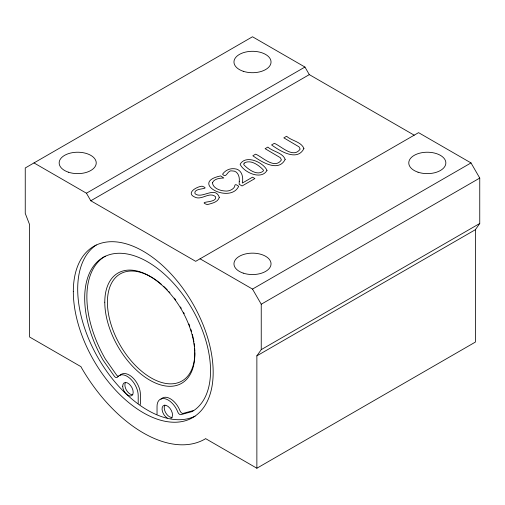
<?xml version="1.0" encoding="UTF-8"?>
<svg xmlns="http://www.w3.org/2000/svg" width="505" height="505" viewBox="0 0 505 505"><rect width="100%" height="100%" fill="white"/><g stroke="black" fill="none" stroke-linecap="round" stroke-linejoin="round"><path stroke-width="0.76" d="M414.195 135.176L309.312 74.62L304.944 67.051L252.5 36.77L25.25 167.976L25.25 213.394L29.618 224.656L29.618 337.024L80.964 366.668L81.444 367.659A123.605 71.363 60 0 0 205.049 439.028L205.529 438.586L256.868 468.23L256.868 355.855L261.243 349.637L479.75 223.481L479.75 178.069L471.007 162.926L418.569 132.651L195.688 261.331L90.805 200.775L86.431 193.207L33.993 162.926M256.868 355.855L475.382 229.699L479.75 223.481M86.431 193.207L304.944 67.051M90.805 200.775L309.312 74.62M200.056 258.806L252.5 289.081L471.007 162.926M261.243 349.637L261.243 304.225L479.75 178.069M256.868 468.23L475.382 342.074L475.382 229.699M193.548 410.521L183.006 413.418A3.03 1.749 60 0 1 180.014 410.817A15.743 9.09 60 0 0 160.931 399.322M252.5 289.081L261.243 304.225M157.036 414.277L157.036 406.449A15.743 9.09 60 0 1 165.312 398.805A15.743 9.09 60 0 1 177.829 412.08A3.03 1.749 60 0 0 180.822 414.681L192.115 411.575A89 51.384 60 0 0 192.115 308.808A89 51.384 60 0 0 103.115 257.43A89 51.384 60 0 0 103.115 360.191L114.408 376.339A3.03 1.749 60 0 0 117.4 377.191A15.743 9.09 60 0 1 129.924 378.371A15.743 9.09 60 0 1 138.2 395.573L138.2 403.4M194.816 352.667A61.806 35.685 60 0 1 147.719 375.789A61.806 35.685 60 0 1 107.937 294.705A61.806 35.685 60 0 1 161.202 284.163M163.513 286.209A61.806 35.685 60 0 1 167.3 289.914M168.891 291.606A61.806 35.685 60 0 1 169.932 292.761M174.351 298.12A61.806 35.685 60 0 1 175.721 299.945M180.443 306.964A61.806 35.685 60 0 1 181.238 308.277M183.504 312.267A61.806 35.685 60 0 1 184.23 313.63M188.958 324.058A61.806 35.685 60 0 1 189.779 326.255M190.795 329.209A61.806 35.685 60 0 1 191.49 331.438M192.31 334.392A61.806 35.685 60 0 1 193.175 338.028M193.327 338.748A61.806 35.685 60 0 1 193.907 341.929M194.147 343.507A61.806 35.685 60 0 1 194.52 346.645M194.646 348.185A61.806 35.685 60 0 1 194.797 351.202M195.094 416.139A98.885 57.09 60 0 1 98.172 358.001A98.885 57.09 60 0 1 96.285 244.994M167.281 418.02A7.417 4.28 60 0 1 162.219 407.472A7.417 4.28 60 0 1 169.901 408.229A7.417 4.28 60 0 1 170.987 418.386M132.758 394.752A7.417 4.28 60 0 1 126.427 390.131A7.417 4.28 60 0 1 125.594 382.342M172.091 417.458A7.417 4.28 60 0 1 165.76 412.844A7.417 4.28 60 0 1 164.927 405.048M140.036 404.757A3.03 1.749 60 0 0 140.384 403.602L140.384 394.31A15.743 9.09 60 0 0 132.443 377.412A15.743 9.09 60 0 0 119.944 375.455M105.299 256.168A89 51.384 60 0 0 105.299 358.929L116.598 375.076A3.03 1.749 60 0 0 118.782 376.389M212.428 182.785C213.179 188.977 221.48 191.161 226.871 191.067C229.908 190.827 233.026 189.451 234.623 186.755C234.648 183.328 236.574 184.754 238.669 186.301C230.166 204.468 188.807 182.551 220.685 175.917L223.797 177.975C219.795 178.189 214.24 178.574 212.428 182.785M239.256 181.327L239.162 184.281L242.078 185.966L254.899 178.562L252.513 177.186L242.299 183.081C243.745 176.984 241.624 169.023 234.282 168.727C229.75 168.222 225.11 170.438 222.553 174.193C226.726 179.168 227.168 169.56 232.212 170.924C237.811 170.627 239.843 176.693 239.256 181.327M285.18 159.372C278.4 172.912 260.649 161.335 252.835 155.761L255.593 154.17C262.145 156.626 274.625 169.914 281.418 159.908L280.3 157.674L265.1 148.685L267.858 147.088C272.814 151.689 282.623 152.516 285.18 159.372M303.915 148.552C297.136 162.092 279.385 150.515 271.57 144.941L274.335 143.351C280.881 145.806 293.367 159.094 300.159 149.089L299.042 146.86L283.835 137.865L286.6 136.268C291.549 140.87 301.359 141.697 303.915 148.552M219.29 197.379C217.92 202.347 211.551 203.389 207.302 204.607C196.798 200.939 215.534 203.307 215.667 197.79L215.439 196.641C209.228 191.326 201.665 200.756 194.722 197.064C185.43 192.935 197.101 186.478 202.057 186.187C211.816 189.678 195.063 187.5 194.892 192.575L195.044 193.686C201.766 199.563 215.269 185.398 219.29 197.379M267.006 170.368C261.375 180.481 243.763 172.325 240.127 164.302C245.777 154.221 263.364 162.345 267.006 170.368M244.142 163.115L243.726 164.624C247.987 169.257 257.619 176.516 263.44 170.835L263.414 170.059C259.052 165.369 250.632 159.05 244.142 163.115M73.32 291.606A98.885 57.09 60 0 0 178.208 422.085A98.885 57.09 60 0 0 178.208 282.238A98.885 57.09 60 0 0 73.32 291.606M68.421 172.199A18.54 10.706 0 0 0 96.234 162.926A18.54 10.706 0 0 0 68.421 153.659A18.54 10.706 0 0 0 68.421 172.199M243.227 71.274A18.54 10.706 0 0 0 271.04 62.001A18.54 10.706 0 0 0 243.227 52.735A18.54 10.706 0 0 0 243.227 71.274M418.039 172.199A18.54 10.706 0 0 0 445.852 162.926A18.54 10.706 0 0 0 418.039 153.659A18.54 10.706 0 0 0 418.039 172.199M243.227 273.123A18.54 10.706 0 0 0 271.04 263.85A18.54 10.706 0 0 0 243.227 254.583A18.54 10.706 0 0 0 243.227 273.123M104.787 302.205A63.655 36.751 60 0 0 172.306 386.199A63.655 36.751 60 0 0 172.306 296.176A63.655 36.751 60 0 0 104.787 302.205M122.702 386.224A7.417 4.28 60 0 0 130.574 396.015A7.417 4.28 60 0 0 130.574 385.523A7.417 4.28 60 0 0 122.702 386.224"/></g></svg>
